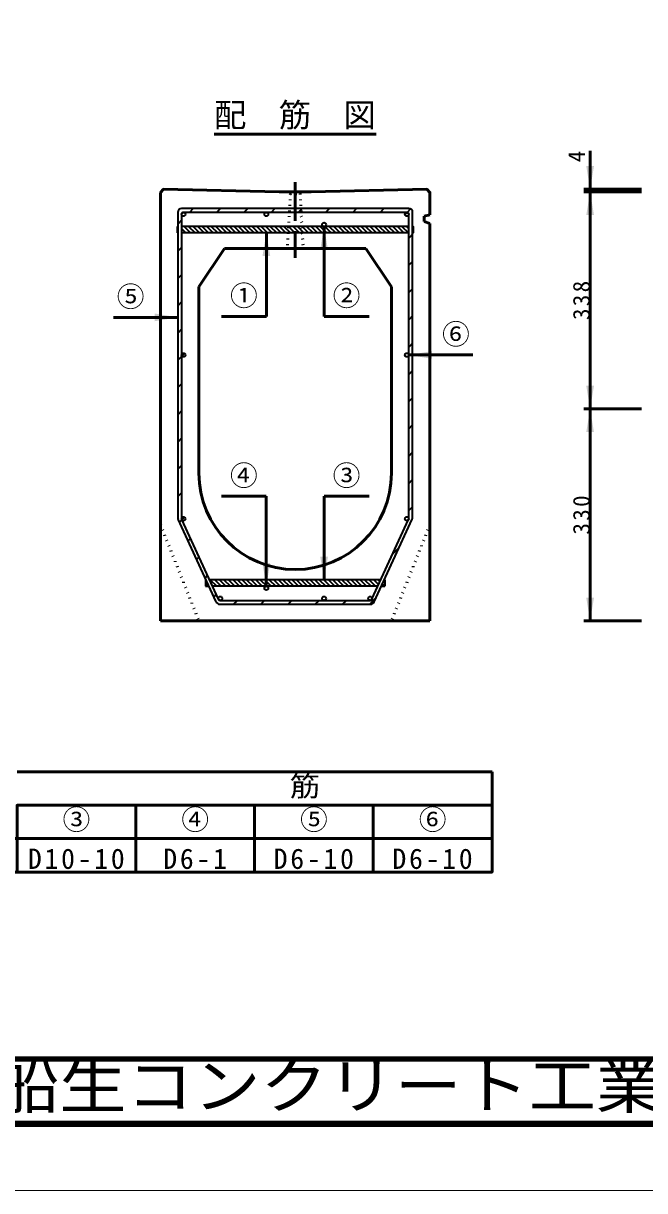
# Model space of a CAD drawing. Units: millimetres, scale not verified. Extents: x -2102 to 2102, y -1485 to 1485.
# Drawn here: x -1158 to -190, y -1485 to 332 of the extents above; entities that cross this region are included whole.
import ezdxf
from ezdxf.enums import TextEntityAlignment as Align

# ---------------------------------------------------------------- set-up
doc = ezdxf.new("R2010")
doc.units = ezdxf.units.MM
doc.header["$LTSCALE"] = 5
doc.linetypes.add('DOTTED', pattern=[1.75, 0.25, -1.5])
doc.linetypes.add('LONG_DASHED_DOTTED', pattern=[15.25, 12, -1.5, 0.25, -1.5])
doc.layers.add('0-0_V-nasSTD', color=7, linetype='Continuous', lineweight=35)
doc.layers.add('0-1_0', color=7, linetype='Continuous', lineweight=50)
doc.styles.add('ＭＳ ゴシック', font='')
doc.styles.get('ＭＳ ゴシック').set_extended_font_data('MS Gothic')

msp = doc.modelspace()

# ---------------------------------------------------------------- linework, layer by layer
at = {"layer": '0-0_V-nasSTD'}
for p, q in [((-917.156, 37.963), (-917.156, -437.185)), ((-557.156, 43.963), (-911.156, 43.963)), ((-560.156, 37.963), (-908.156, 37.963)), ((-892.985, 43.963), (-898.985, 37.963)), ((-892.985, 43.963), (-898.985, 37.963)), ((-892.985, 43.963), (-898.985, 37.963)), ((-850.559, 43.963), (-856.559, 37.963)), ((-850.559, 43.963), (-856.559, 37.963)), ((-850.559, 43.963), (-856.559, 37.963)), ((-808.132, 43.963), (-814.132, 37.963)), ((-808.132, 43.963), (-814.132, 37.963)), ((-808.132, 43.963), (-814.132, 37.963)), ((-765.706, 43.963), (-771.706, 37.963)), ((-765.706, 43.963), (-771.706, 37.963)), ((-765.706, 43.963), (-771.706, 37.963)), ((-725.191, 42.052), (-729.279, 37.963)), ((-723.279, 43.963), (-725.191, 42.052)), ((-686.853, 37.963), (-680.853, 43.963)), ((-638.427, 43.963), (-644.427, 37.963)), ((-638.427, 43.963), (-644.427, 37.963)), ((-638.427, 43.963), (-644.427, 37.963)), ((-596, 43.963), (-602, 37.963)), ((-596, 43.963), (-602, 37.963)), ((-596, 43.963), (-602, 37.963)), ((-554.298, 43.238), (-559.622, 37.915)), ((-554.298, 43.238), (-559.622, 37.915)), ((-551.156, -437.185), (-551.156, 37.963)), ((-911.156, 25.792), (-917.156, 19.792)), ((-911.156, 25.792), (-917.156, 19.792)), ((-911.156, 25.792), (-917.156, 19.792)), ((-911.156, 34.963), (-911.156, -438.913)), ((-557.156, -438.913), (-557.156, 34.963)), ((-918.156, 15.963), (-917.156, 15.963)), ((-918.156, 15.963), (-918.156, 5.963)), ((-918.156, 12.72), (-917.156, 11.72)), ((-917.156, 5.963), (-918.156, 5.963)), ((-557.156, 15.963), (-911.156, 15.963)), ((-911.156, 12.791), (-904.328, 5.963)), ((-557.156, 5.963), (-911.156, 5.963)), ((-907.257, 15.963), (-897.257, 5.963)), ((-900.186, 15.963), (-890.186, 5.963)), ((-893.115, 15.963), (-883.115, 5.963)), ((-886.044, 15.963), (-876.044, 5.963)), ((-878.973, 15.963), (-868.973, 5.963)), ((-871.902, 15.963), (-861.902, 5.963)), ((-864.831, 15.963), (-854.831, 5.963)), ((-857.76, 15.963), (-847.76, 5.963)), ((-850.689, 15.963), (-840.689, 5.963)), ((-843.618, 15.963), (-833.618, 5.963)), ((-836.547, 15.963), (-826.547, 5.963)), ((-829.476, 15.963), (-819.476, 5.963)), ((-822.404, 15.963), (-812.404, 5.963)), ((-815.333, 15.963), (-805.333, 5.963)), ((-808.262, 15.963), (-798.262, 5.963)), ((-801.191, 15.963), (-791.191, 5.963)), ((-794.12, 15.963), (-784.12, 5.963)), ((-787.049, 15.963), (-777.049, 5.963)), ((-779.978, 15.963), (-769.978, 5.963)), ((-772.907, 15.963), (-762.907, 5.963)), ((-765.836, 15.963), (-755.836, 5.963)), ((-758.765, 15.963), (-748.765, 5.963)), ((-751.694, 15.963), (-741.694, 5.963)), ((-744.623, 15.963), (-734.623, 5.963)), ((-737.552, 15.963), (-727.552, 5.963)), ((-730.481, 15.963), (-720.481, 5.963)), ((-723.409, 15.963), (-713.409, 5.963)), ((-716.338, 15.963), (-706.338, 5.963)), ((-709.267, 15.963), (-699.267, 5.963)), ((-702.196, 15.963), (-692.196, 5.963)), ((-695.125, 15.963), (-685.125, 5.963)), ((-688.054, 15.963), (-678.054, 5.963)), ((-680.983, 15.963), (-670.983, 5.963)), ((-673.912, 15.963), (-663.912, 5.963)), ((-666.841, 15.963), (-656.841, 5.963)), ((-659.77, 15.963), (-649.77, 5.963)), ((-652.699, 15.963), (-642.699, 5.963)), ((-645.628, 15.963), (-635.628, 5.963)), ((-638.557, 15.963), (-628.557, 5.963)), ((-631.486, 15.963), (-621.486, 5.963)), ((-624.415, 15.963), (-614.415, 5.963)), ((-617.343, 15.963), (-607.343, 5.963)), ((-610.272, 15.963), (-600.272, 5.963)), ((-603.201, 15.963), (-593.201, 5.963)), ((-596.13, 15.963), (-586.13, 5.963)), ((-589.059, 15.963), (-579.059, 5.963)), ((-581.988, 15.963), (-571.988, 5.963)), ((-574.917, 15.963), (-564.917, 5.963)), ((-567.846, 15.963), (-557.846, 5.963)), ((-560.775, 15.963), (-557.156, 12.344)), ((-551.156, 3.954), (-557.156, -2.046)), ((-551.156, 3.954), (-557.156, -2.046)), ((-551.156, 3.954), (-557.156, -2.046)), ((-551.156, 13.415), (-550.156, 12.415)), ((-551.156, 6.344), (-550.775, 5.963)), ((-911.156, -16.635), (-917.156, -22.635)), ((-911.156, -16.635), (-917.156, -22.635)), ((-911.156, -16.635), (-917.156, -22.635)), ((-551.156, -38.472), (-557.156, -44.472)), ((-551.156, -38.472), (-557.156, -44.472)), ((-551.156, -38.472), (-557.156, -44.472)), ((-911.156, -59.061), (-917.156, -65.061)), ((-911.156, -59.061), (-917.156, -65.061)), ((-911.156, -59.061), (-917.156, -65.061)), ((-551.156, -80.899), (-557.156, -86.899)), ((-551.156, -80.899), (-557.156, -86.899)), ((-551.156, -80.899), (-557.156, -86.899)), ((-911.156, -101.487), (-917.156, -107.487)), ((-911.156, -101.487), (-917.156, -107.487)), ((-911.156, -101.487), (-917.156, -107.487)), ((-551.156, -123.325), (-557.156, -129.325)), ((-551.156, -123.325), (-557.156, -129.325)), ((-551.156, -123.325), (-557.156, -129.325)), ((-911.156, -143.914), (-917.156, -149.914)), ((-911.156, -143.914), (-917.156, -149.914)), ((-911.156, -143.914), (-917.156, -149.914)), ((-906.412, -181.596), (-910.597, -185.781)), ((-551.156, -165.752), (-557.156, -171.752)), ((-551.156, -165.752), (-557.156, -171.752)), ((-551.156, -165.752), (-557.156, -171.752)), ((-911.156, -186.34), (-917.156, -192.34)), ((-911.156, -186.34), (-917.156, -192.34)), ((-911.156, -186.34), (-917.156, -192.34)), ((-551.156, -208.178), (-557.156, -214.178)), ((-551.156, -208.178), (-557.156, -214.178)), ((-551.156, -208.178), (-557.156, -214.178)), ((-911.156, -228.767), (-917.156, -234.767)), ((-911.156, -228.767), (-917.156, -234.767)), ((-911.156, -228.767), (-917.156, -234.767)), ((-557.156, -256.604), (-551.156, -250.604)), ((-557.156, -256.604), (-551.156, -250.604)), ((-557.156, -256.604), (-551.156, -250.604)), ((-911.156, -271.193), (-917.156, -277.193)), ((-911.156, -271.193), (-917.156, -277.193)), ((-911.156, -271.193), (-917.156, -277.193)), ((-557.156, -299.031), (-551.156, -293.031)), ((-557.156, -299.031), (-551.156, -293.031)), ((-557.156, -299.031), (-551.156, -293.031)), ((-911.156, -313.619), (-917.156, -319.619)), ((-911.156, -313.619), (-917.156, -319.619)), ((-911.156, -313.619), (-917.156, -319.619)), ((-557.156, -341.457), (-551.156, -335.457)), ((-557.156, -341.457), (-551.156, -335.457)), ((-557.156, -341.457), (-551.156, -335.457)), ((-911.156, -356.046), (-917.156, -362.046)), ((-911.156, -356.046), (-917.156, -362.046)), ((-911.156, -356.046), (-917.156, -362.046)), ((-557.156, -383.884), (-551.156, -377.884)), ((-557.156, -383.884), (-551.156, -377.884)), ((-557.156, -383.884), (-551.156, -377.884)), ((-911.156, -398.472), (-917.156, -404.472)), ((-911.156, -398.472), (-917.156, -404.472)), ((-911.156, -398.472), (-917.156, -404.472)), ((-557.156, -426.31), (-551.156, -420.31)), ((-557.156, -426.31), (-551.156, -420.31)), ((-557.156, -426.31), (-551.156, -420.31)), ((-857.134, -568.551), (-916.604, -439.699)), ((-910.737, -440.48), (-914.505, -444.247)), ((-910.737, -440.48), (-914.505, -444.247)), ((-910.737, -440.48), (-914.505, -444.247)), ((-853.592, -564.294), (-910.88, -440.17)), ((-906.663, -436.405), (-910.734, -440.477)), ((-614.72, -564.294), (-557.432, -440.17)), ((-611.179, -568.551), (-551.708, -439.699)), ((-897.339, -469.508), (-901.107, -473.276)), ((-897.339, -469.508), (-901.107, -473.276)), ((-897.339, -469.508), (-901.107, -473.276)), ((-582.154, -493.735), (-571.928, -483.508)), ((-582.154, -493.735), (-571.928, -483.508)), ((-582.154, -493.735), (-571.928, -483.508)), ((-883.942, -498.537), (-887.709, -502.304)), ((-883.942, -498.537), (-887.709, -502.304)), ((-883.942, -498.537), (-887.709, -502.304)), ((-870.544, -527.565), (-874.311, -531.333)), ((-870.544, -527.565), (-874.311, -531.333)), ((-870.544, -527.565), (-874.311, -531.333)), ((-874.063, -534.037), (-874.063, -544.037)), ((-874.063, -534.037), (-873.063, -534.037)), ((-874.063, -540.49), (-870.516, -544.037)), ((-874.063, -544.037), (-868.448, -544.037)), ((-873.445, -534.037), (-872.736, -534.747)), ((-600.756, -534.037), (-867.557, -534.037)), ((-866.374, -534.037), (-856.374, -544.037)), ((-605.371, -544.037), (-862.941, -544.037)), ((-859.303, -534.037), (-849.303, -544.037)), ((-852.232, -534.037), (-842.232, -544.037)), ((-845.161, -534.037), (-835.161, -544.037)), ((-838.09, -534.037), (-828.09, -544.037)), ((-831.019, -534.037), (-821.019, -544.037)), ((-823.948, -534.037), (-813.948, -544.037)), ((-816.877, -534.037), (-806.877, -544.037)), ((-809.806, -534.037), (-799.806, -544.037)), ((-802.735, -534.037), (-792.735, -544.037)), ((-795.663, -534.037), (-785.663, -544.037)), ((-788.592, -534.037), (-778.592, -544.037)), ((-781.521, -534.037), (-771.521, -544.037)), ((-774.45, -534.037), (-764.45, -544.037)), ((-767.379, -534.037), (-757.379, -544.037)), ((-760.308, -534.037), (-750.308, -544.037)), ((-753.237, -534.037), (-743.237, -544.037)), ((-746.166, -534.037), (-736.166, -544.037)), ((-739.095, -534.037), (-729.095, -544.037)), ((-732.024, -534.037), (-722.024, -544.037)), ((-724.953, -534.037), (-714.953, -544.037)), ((-717.882, -534.037), (-707.882, -544.037)), ((-710.811, -534.037), (-700.811, -544.037)), ((-703.74, -534.037), (-693.74, -544.037)), ((-696.669, -534.037), (-686.669, -544.037)), ((-689.597, -534.037), (-679.597, -544.037)), ((-682.526, -534.037), (-672.526, -544.037)), ((-675.455, -534.037), (-665.455, -544.037)), ((-668.384, -534.037), (-658.384, -544.037)), ((-661.313, -534.037), (-651.313, -544.037)), ((-654.242, -534.037), (-644.242, -544.037)), ((-647.171, -534.037), (-637.171, -544.037)), ((-640.1, -534.037), (-630.1, -544.037)), ((-633.029, -534.037), (-623.029, -544.037)), ((-625.958, -534.037), (-615.958, -544.037)), ((-618.887, -534.037), (-608.887, -544.037)), ((-611.816, -534.037), (-604.248, -541.605)), ((-604.745, -534.037), (-602.015, -536.767)), ((-599.864, -544.037), (-594.249, -544.037)), ((-598.248, -540.534), (-594.745, -544.037)), ((-596.015, -535.696), (-594.249, -537.462)), ((-595.249, -534.037), (-594.249, -534.037)), ((-594.249, -534.037), (-594.249, -544.037)), ((-860.913, -560.362), (-857.146, -556.594)), ((-860.913, -560.362), (-857.146, -556.594)), ((-860.913, -560.362), (-857.146, -556.594)), ((-618.03, -572.037), (-608.294, -562.3)), ((-618.03, -572.037), (-608.294, -562.3)), ((-618.03, -572.037), (-608.294, -562.3)), ((-853.592, -564.294), (-853.592, -564.294)), ((-851.686, -572.037), (-616.627, -572.037)), ((-850.868, -566.037), (-617.444, -566.037)), ((-850.868, -566.037), (-850.868, -566.037)), ((-830.163, -572.037), (-824.162, -566.037)), ((-830.163, -572.037), (-824.162, -566.037)), ((-830.163, -572.037), (-824.162, -566.037)), ((-787.736, -572.037), (-781.736, -566.037)), ((-787.736, -572.037), (-781.736, -566.037)), ((-787.736, -572.037), (-781.736, -566.037)), ((-745.31, -572.037), (-739.31, -566.037)), ((-745.31, -572.037), (-739.31, -566.037)), ((-745.31, -572.037), (-739.31, -566.037)), ((-702.883, -572.037), (-696.883, -566.037)), ((-702.883, -572.037), (-696.883, -566.037)), ((-702.883, -572.037), (-696.883, -566.037)), ((-660.457, -572.037), (-654.457, -566.037)), ((-660.457, -572.037), (-654.457, -566.037)), ((-660.457, -572.037), (-654.457, -566.037))]:
    msp.add_line(p, q, dxfattribs=at)
at = {"layer": '0-0_V-nasSTD', "lineweight": 50}
for p, q in [((-982.5, -833), (-1167.5, -833)), ((-797.5, -833), (-982.5, -833)), ((-612.5, -833), (-797.5, -833)), ((-427.5, -833), (-612.5, -833)), ((-427.5, -885), (-427.5, -833)), ((-1167.5, -885), (-982.5, -885)), ((-797.5, -885), (-612.5, -885)), ((-612.5, -937), (-612.5, -885)), ((-612.5, -885), (-427.5, -885)), ((-612.5, -989), (-612.5, -937))]:
    msp.add_line(p, q, dxfattribs=at)
at = {"layer": '0-0_V-nasSTD', "lineweight": 100}
msp.add_line((-1997.5, -1380), (1997.5, -1380), dxfattribs=at)
at = {"layer": '0-0_V-nasSTD', "lineweight": 18}
for points in [[(-2102.5, -1485), (-2102.5, 1485), (2102.5, 1485), (2102.5, -1485)], [(-2002.5, -1385), (-2002.5, 1385), (2002.5, 1385), (2002.5, -1385)]]:
    msp.add_lwpolyline(points, close=True, dxfattribs=at)
at = {"layer": '0-0_V-nasSTD'}
for points in [[(-554.298, 43.238), (-559.622, 37.915), (-563.108, 34.428)], [(-551.156, 15.963), (-550.156, 15.963), (-550.156, 5.963), (-551.156, 5.963)]]:
    msp.add_lwpolyline(points, dxfattribs=at)
at = {"layer": '0-0_V-nasSTD', "lineweight": 50}
for points in [[(-1537.5, -885), (-1537.5, -937), (-1352.5, -937), (-1352.5, -885), (-1352.5, -937), (-1167.5, -937), (-1167.5, -885), (-1167.5, -937), (-982.5, -937), (-982.5, -885), (-982.5, -937)], [(-982.5, -937), (-797.5, -937), (-797.5, -885), (-982.5, -885)], [(-797.5, -937), (-797.5, -885), (-797.5, -937)], [(-797.5, -937), (-612.5, -937), (-612.5, -885)], [(-612.5, -937), (-612.5, -885), (-612.5, -937)], [(-612.5, -937), (-427.5, -937), (-427.5, -885)], [(-612.5, -989), (-427.5, -989), (-427.5, -937), (-427.5, -885), (-427.5, -937)], [(-1537.5, -937), (-1537.5, -989), (-1352.5, -989), (-1352.5, -937), (-1352.5, -989), (-1167.5, -989), (-1167.5, -937), (-1167.5, -989), (-982.5, -989), (-982.5, -937), (-982.5, -989)], [(-982.5, -989), (-797.5, -989), (-797.5, -937)], [(-797.5, -989), (-797.5, -937), (-797.5, -989)], [(-797.5, -989), (-612.5, -989), (-612.5, -937)], [(-612.5, -989), (-612.5, -937), (-612.5, -989)], [(-427.5, -989), (-427.5, -937), (-427.5, -989)]]:
    msp.add_lwpolyline(points, dxfattribs=at)
at = {"layer": '0-0_V-nasSTD'}
for centre in [(-908.156, 34.963), (-779.156, 34.963), (-560.156, 34.963), (-689.156, 18.963), (-908.156, -184.037), (-560.156, -184.037), (-908.102, -439.037), (-560.213, -439.037), (-779.156, -547.037), (-850.868, -563.037), (-689.156, -563.037), (-617.444, -563.037)]:
    msp.add_circle(centre, 3, dxfattribs=at)
for centre, radius, start, end in [((-911.156, 37.963), 6, 90, 180), ((-908.156, 34.963), 3, 90, 180), ((-560.156, 34.963), 3, 0, 90), ((-560.156, 34.963), 3, 0, 90), ((-560.156, 34.963), 3, 0, 90), ((-557.156, 37.963), 6, 0, 90), ((-911.156, -437.185), 6, 180, 204.77514), ((-908.156, -438.913), 3, 180, 204.77514), ((-560.156, -438.913), 3, 335.22486, 0), ((-557.156, -437.185), 6, 335.22486, 0), ((-851.686, -566.037), 6, 204.77514, 270), ((-850.868, -563.037), 3, 204.77514, 270), ((-850.868, -563.037), 3, 204.77514, 246.91867), ((-850.868, -563.037), 3, 204.76951, 246.91107), ((-850.868, -563.037), 3, 246.91107, 269.99301), ((-850.868, -563.037), 3, 246.91867, 270), ((-617.444, -563.037), 3, 270, 335.22486), ((-616.627, -566.037), 6, 270, 335.22486)]:
    msp.add_arc(centre, radius, start, end, dxfattribs=at)
for points in [[(-280.686, 109.963), (-274.686, 73.963), (-268.686, 109.963)], [(-280.686, 33.963), (-274.686, 69.963), (-268.686, 33.963)], [(-785.091, -30.037), (-779.091, 5.963), (-773.091, -30.037)], [(-695.156, -20.037), (-689.156, 15.963), (-683.156, -20.037)], [(-953.156, -131.494), (-953.156, -119.494), (-917.156, -125.494)], [(-557.156, -184.037), (-521.156, -190.037), (-521.156, -178.037)], [(-280.686, -232.037), (-274.686, -268.037), (-268.686, -232.037)], [(-280.686, -304.037), (-274.686, -268.037), (-268.686, -304.037)], [(-785.156, -508.037), (-779.156, -544.037), (-773.156, -508.037)], [(-695.156, -498.037), (-689.156, -534.037), (-683.156, -498.037)], [(-280.686, -562.037), (-274.686, -598.037), (-268.686, -562.037)]]:
    msp.add_solid(points, dxfattribs=at)
at = {"layer": '0-1_0'}
for p, q in [((-860.559, 159.963), (-607.753, 159.963)), ((-274.686, 133.963), (-274.686, 73.963)), ((-194.686, 73.963), (-284.686, 73.963)), ((-274.686, 69.963), (-274.686, 73.963)), ((-944.156, -598.037), (-944.156, 68.963)), ((-759.156, 69.963), (-709.156, 69.963)), ((-194.686, 69.963), (-284.686, 69.963)), ((-533.156, 31.963), (-524.156, 33.978)), ((-533.156, 23.963), (-533.156, 31.963)), ((-533.156, 23.963), (-524.156, 20.605)), ((-524.156, -598.037), (-524.156, 20.605)), ((-779.091, -124.037), (-779.091, 5.963)), ((-689.156, -124.037), (-689.156, 15.963)), ((-844.156, -18.037), (-884.156, -78.037)), ((-844.156, -18.037), (-624.156, -18.037)), ((-624.156, -18.037), (-584.156, -78.037)), ((-884.156, -78.037), (-884.156, -368.037)), ((-584.156, -78.037), (-584.156, -368.037)), ((-1017.156, -125.494), (-917.156, -125.494)), ((-849.091, -124.037), (-779.091, -124.037)), ((-689.156, -124.037), (-619.156, -124.037)), ((-457.156, -184.037), (-557.156, -184.037)), ((-194.686, -268.037), (-284.686, -268.037)), ((-849.156, -404.037), (-779.156, -404.037)), ((-779.156, -404.037), (-779.156, -544.037)), ((-689.156, -404.037), (-689.156, -534.037)), ((-689.156, -404.037), (-619.156, -404.037)), ((-944.156, -598.037), (-524.156, -598.037)), ((-194.686, -598.037), (-284.686, -598.037))]:
    msp.add_line(p, q, dxfattribs=at)
at = {"layer": '0-1_0', "linetype": 'LONG_DASHED_DOTTED'}
msp.add_line((-734.156, 84.963), (-734.156, -33.037), dxfattribs=at)
at = {"layer": '0-1_0', "linetype": 'DOTTED'}
for p, q in [((-741.656, 66.963), (-746.656, -18.037)), ((-741.656, 66.963), (-744.656, 69.963)), ((-741.656, 66.963), (-726.656, 66.963)), ((-726.656, 66.963), (-723.656, 69.963)), ((-726.656, 66.963), (-721.656, -18.037)), ((-944.156, -448.037), (-884.156, -598.037)), ((-524.156, -448.037), (-584.156, -598.037))]:
    msp.add_line(p, q, dxfattribs=at)
at = {"layer": '0-1_0', "lineweight": 100}
msp.add_line((-1997.5, -1280), (1997.5, -1280), dxfattribs=at)
at = {"layer": '0-1_0'}
for points in [[(-759.156, 69.963), (-939.156, 73.963), (-944.156, 68.963)], [(-709.156, 69.963), (-529.156, 73.963), (-524.156, 68.963), (-524.156, 33.978)], [(-274.686, -598.037), (-274.686, -268.037), (-274.686, 69.963)]]:
    msp.add_lwpolyline(points, dxfattribs=at)
for start, end in [(180, 270), (270, 0)]:
    msp.add_arc((-734.156, -368.037), 150, start, end, dxfattribs=at)

# ---------------------------------------------------------------- texts
at = {"layer": '0-0_V-nasSTD', "style": 'ＭＳ ゴシック'}
for s, height, p in [('配\u3000筋\u3000図', 36.95, (-860.559, 159.963)), ('⑤', 31.67, (-1012.156, -118.494)), ('①', 31.67, (-835.691, -117.037)), ('②', 31.67, (-675.756, -117.037)), ('⑥', 31.67, (-505.356, -177.037)), ('④', 31.67, (-835.756, -397.037)), ('③', 31.67, (-675.756, -397.037)), ('③', 31.67, (-1096.6, -932.6)), ('④', 31.67, (-911.6, -932.6)), ('⑤', 31.67, (-726.6, -932.6)), ('⑥', 31.67, (-541.6, -932.6))]:
    msp.add_text(s, height=height, dxfattribs=at).set_placement(p, align=Align.BOTTOM_LEFT)
msp.add_text('4', height=26.39, rotation=90, dxfattribs=at).set_placement((-274.686, 115.963), align=Align.BOTTOM_LEFT)
at = {"layer": '0-0_V-nasSTD', "style": 'ＭＳ ゴシック', "width": 1.1}
for s, height, p in [('配\u3000\u3000\u3000\u3000\u3000\u3000\u3000\u3000\u3000\u3000筋', 31.67, (-1265.46, -880.6)), ('株式会社船生コンクリート工業', 69.65, (-1624.221, -1377.45))]:
    msp.add_text(s, height=height, dxfattribs=at).set_placement(p, align=Align.BOTTOM_LEFT)
at = {"layer": '0-0_V-nasSTD', "char_height": 26.39, "attachment_point": 7, "rotation": 90, "style": 'ＭＳ ゴシック'}
for s, insert in [('\\T1.2;338', (-274.686, -129.637)), ('\\T1.2;330', (-274.686, -463.637))]:
    msp.add_mtext(s, dxfattribs=dict(at, insert=insert))
at = {"layer": '0-0_V-nasSTD', "char_height": 31.67, "attachment_point": 7, "style": 'ＭＳ ゴシック'}
for s, insert in [('\\T1.2;D10-10', (-1150.6, -984.6)), ('\\T1.2;D6-1', (-939.68, -984.6)), ('\\T1.2;D6-10', (-767.64, -984.6)), ('\\T1.2;D6-10', (-582.64, -984.6))]:
    msp.add_mtext(s, dxfattribs=dict(at, insert=insert))

doc.saveas('drawing.dxf')
